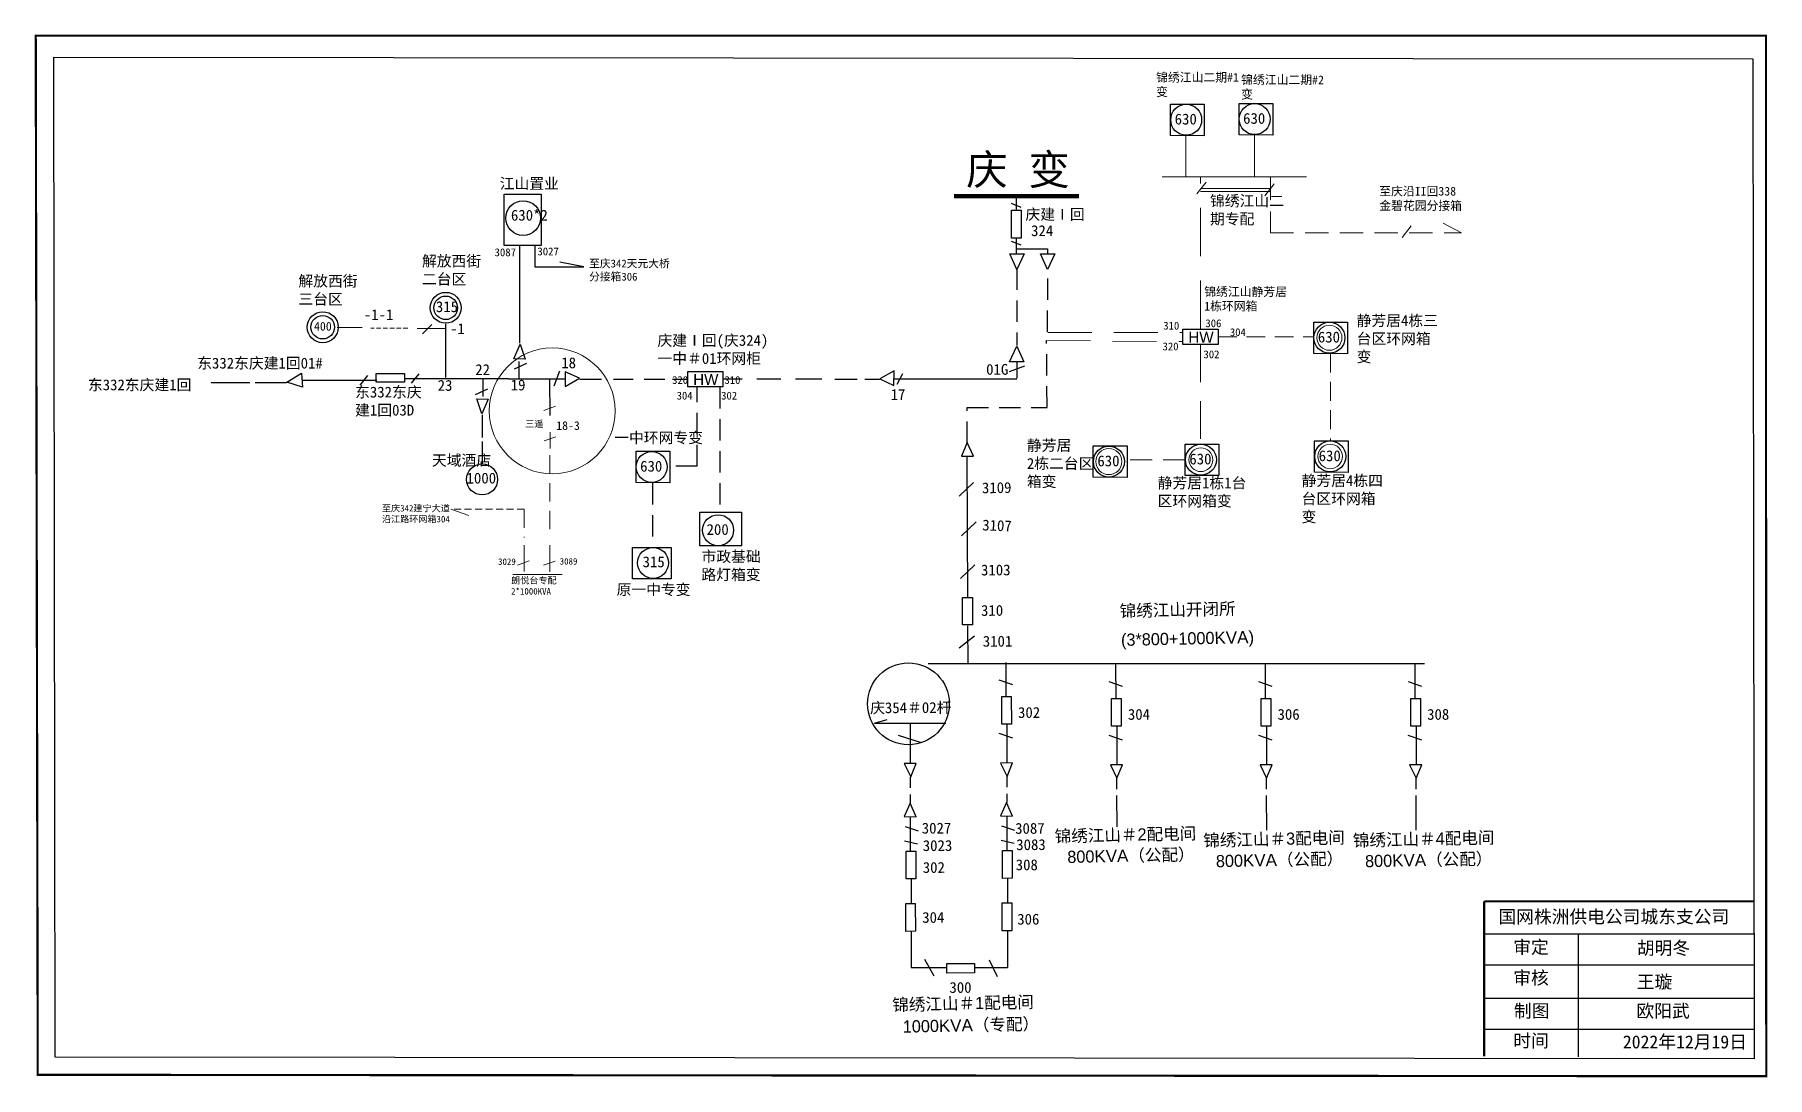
# Model space of a CAD drawing. Extents: x -1 to 399, y -1 to 240.
import ezdxf

# ---------------------------------------------------------------- set-up
doc = ezdxf.new("R2010")
doc.units = 0
doc.header["$LTSCALE"] = 0.774411
doc.linetypes.add('ACAD_ISO02W100', pattern=[15, 12, -3])
doc.linetypes.add('DASHED2', pattern=[9.525, 6.35, -3.175])
doc.layers.get('0').update_dxf_attribs({"linetype": 'CONTINUOUS'})
doc.layers.add('Layer2', color=1, linetype='CONTINUOUS')
doc.styles.add('SimSun_txtstyle_2.50_0_0', font='', dxfattribs={"height": 2.5})
doc.styles.get("Standard").update_dxf_attribs({"font": '', "height": 2.5})
doc.styles.add('仿宋_txtstyle_1.50_0_0', font='simsun.ttc', dxfattribs={"height": 1.5})
doc.styles.add('仿宋_txtstyle_3.00_0_0', font='simsun.ttc', dxfattribs={"height": 3})
doc.styles.add('字体', font='simkai_0.ttf', dxfattribs={"height": 2.5})
doc.styles.add('宋体_txtstyle_1.50_0_0', font='SIMSUN.TTC', dxfattribs={"height": 1.5})
doc.styles.add('宋体_txtstyle_150.00_0_0150', font='SIMSUN.TTC', dxfattribs={"height": 150})
doc.styles.add('楷体_GB2312_txtstyle_2.00_0_0', font='simkai_0.ttf', dxfattribs={"height": 2})
doc.styles.add('楷体_GB2312_txtstyle_2.50_0_0', font='simkai_0.ttf', dxfattribs={"height": 2.5})
doc.styles.add('楷体_GB2312_txtstyle_3.00_0_0', font='simkai_0.ttf', dxfattribs={"height": 3})
doc.styles.get('SimSun_txtstyle_2.50_0_0').set_extended_font_data('SimSun')
doc.styles.get('Standard').set_extended_font_data('SimSun')

msp = doc.modelspace()

# ---------------------------------------------------------------- linework, layer by layer
at = {"color": 7, "linetype": 'Continuous', "lineweight": 0, "ltscale": 2.108386}
for p, q in [((264.49, 207.01), (264.49, 216.5)), ((280.3, 207.01), (280.3, 216.71)), ((259.01, 207.01), (292.27, 207.01))]:
    msp.add_line(p, q, dxfattribs=at)
at = {"color": 7, "linetype": 'Continuous', "lineweight": 0, "ltscale": 0.797185}
for p, q in [((269.15, 205.76), (267, 203.05)), ((267.86, 204.32), (283.99, 204.32)), ((284.81, 205.36), (282.66, 202.65)), ((267.86, 203.6), (283.99, 203.6))]:
    msp.add_line(p, q, dxfattribs=at)
at = {"color": 7, "linetype": 'DASHED2', "lineweight": 0, "ltscale": 2.277057}
msp.add_line((267.86, 171.88), (267.86, 207.03), dxfattribs=at)
at = {"color": 7, "linetype": 'DASHED2', "lineweight": 0, "ltscale": 1.084561}
for p, q in [((283.99, 207.01), (283.99, 194.06)), ((283.99, 194.06), (328.02, 194.06))]:
    msp.add_line(p, q, dxfattribs=at)
at = {"linetype": 'Continuous'}
for p, q in [((226.51, 199.95), (224.29, 200.81)), ((226.51, 191.21), (224.29, 192.08)), ((110.96, 168.64), (110.96, 191.14)), ((114.38, 191.26), (114.38, 186.23)), ((223.92, 189.23), (227.2, 189.24)), ((225.51, 185.65), (223.92, 189.23)), ((227.2, 189.24), (225.51, 185.65)), ((230.96, 189.23), (234.25, 189.24)), ((232.55, 185.65), (230.96, 189.23)), ((234.25, 189.24), (232.55, 185.65)), ((114.38, 186.23), (125.67, 186.23)), ((125.67, 186.23), (120.18, 187.3)), ((93.88, 160.77), (93.88, 173.11)), ((109.53, 165.05), (111, 168.41)), ((111, 168.41), (112.14, 164.93)), ((223.85, 164.36), (225.54, 167.94)), ((225.54, 167.94), (227.13, 164.36)), ((112.14, 164.93), (109.53, 165.05)), ((112.45, 163.98), (109.6, 162.64)), ((110.76, 160.46), (110.76, 164.45)), ((227.13, 164.36), (223.85, 164.36)), ((57.2, 159.64), (60.63, 161.77)), ((60.63, 161.77), (60.82, 158.49)), ((74.11, 159), (75.86, 161.18)), ((108.36, 160.46), (84.39, 160.46)), ((85.97, 159.42), (87.71, 161.6)), ((102.43, 160.32), (102.43, 156.33)), ((117.81, 160.3), (117.84, 151.95)), ((120.08, 162.17), (118.77, 158.77)), ((121.39, 162.04), (121.39, 158.64)), ((124.67, 160.6), (121.39, 162.04)), ((121.39, 158.64), (124.67, 160.6)), ((124.79, 160.35), (129.76, 160.35)), ((132.51, 160.35), (137.07, 160.35)), ((139.58, 160.35), (144.38, 160.35)), ((146.17, 160.35), (149.54, 160.35)), ((162.23, 160.38), (157.76, 160.38)), ((171.09, 160.38), (165.58, 160.38)), ((180.56, 160.38), (174.45, 160.38)), ((183.55, 160.39), (188.71, 160.39)), ((190.5, 160.39), (193.86, 160.39)), ((197.26, 162.29), (193.93, 160.42)), ((193.93, 160.42), (197.17, 158.89)), ((197.17, 158.89), (197.26, 162.29)), ((197.31, 160.41), (225.51, 160.41)), ((199.15, 161.55), (197.82, 159.14)), ((223.84, 162.14), (227.39, 163.42)), ((48.69, 159.54), (39.77, 159.54)), ((57.17, 159.54), (49.95, 159.54)), ((60.82, 158.49), (57.2, 159.64)), ((100.74, 156.8), (103.58, 158.14)), ((101.05, 155.85), (103.66, 155.73)), ((102.19, 152.36), (101.05, 155.85)), ((103.66, 155.73), (102.19, 152.36)), ((102.23, 152.13), (102.23, 146.9)), ((102.23, 145.97), (102.23, 140.89)), ((214.03, 145.72), (212.74, 142.61)), ((215.51, 142.62), (214.03, 145.72)), ((212.74, 142.61), (215.51, 142.62)), ((224.57, 89.91), (221.46, 90.98)), ((249.9, 89.48), (246.79, 90.55)), ((284.4, 89.48), (281.29, 90.55)), ((318.89, 89.48), (315.78, 90.55)), ((224.56, 77.59), (221.45, 78.66)), ((249.89, 77.16), (246.78, 78.23)), ((284.38, 77.16), (281.27, 78.23)), ((318.87, 77.16), (315.76, 78.23)), ((224.53, 71.92), (221.75, 71.87)), ((223.27, 68.8), (224.53, 71.92)), ((202.3, 71.78), (199.52, 71.73)), ((199.52, 71.73), (201.04, 68.66)), ((201.04, 68.66), (202.3, 71.78)), ((221.75, 71.87), (223.27, 68.8)), ((249.86, 71.49), (247.08, 71.44)), ((247.08, 71.44), (248.6, 68.37)), ((248.6, 68.37), (249.86, 71.49)), ((284.35, 71.49), (281.58, 71.44)), ((281.58, 71.44), (283.09, 68.37)), ((283.09, 68.37), (284.35, 71.49)), ((318.84, 71.49), (316.07, 71.44)), ((316.07, 71.44), (317.58, 68.37)), ((317.58, 68.37), (318.84, 71.49)), ((200.93, 62.63), (199.55, 59.56)), ((202.32, 59.49), (200.93, 62.63)), ((223.16, 62.77), (221.78, 59.71)), ((224.55, 59.64), (223.16, 62.77)), ((199.55, 59.56), (202.32, 59.49)), ((221.78, 59.71), (224.55, 59.64)), ((333.26, 32.49), (395.63, 32.49)), ((354.91, 32.48), (354.91, 4.15)), ((333.26, 25.38), (395.63, 25.38)), ((333.26, 17.63), (395.63, 17.63)), ((333.26, 10.53), (395.63, 10.53))]:
    msp.add_line(p, q, dxfattribs=at)
at = {"linetype": 'ByBlock'}
for p, q in [((225.42, 199.29), (225.42, 202.38)), ((225.42, 189.22), (225.42, 192.89))]:
    msp.add_line(p, q, dxfattribs=at)
at = {"color": 7, "linetype": 'Continuous', "lineweight": 0, "ltscale": 1.084561}
for p, q in [((328.02, 194.06), (323.79, 196.34)), ((316.42, 195.69), (314.36, 192.98))]:
    msp.add_line(p, q, dxfattribs=at)
at = {"color": 0, "linetype": 'Continuous'}
for p, q in [((225.41, 190.39), (232.55, 190.39)), ((232.55, 190.39), (232.55, 189.25)), ((214.02, 142.62), (214.15, 110.03)), ((215.54, 136.57), (212.18, 133.35)), ((216.14, 127.49), (212.78, 124.27)), ((215.86, 117.59), (212.5, 114.37)), ((215.76, 101.08), (212.24, 98.37)), ((214.17, 103.52), (214.2, 94.9)), ((205.05, 94.79), (319.51, 94.79)), ((222.94, 95.01), (222.97, 87.28)), ((248.27, 94.58), (248.3, 86.85)), ((282.76, 94.58), (282.79, 86.85)), ((317.25, 94.58), (317.28, 86.85)), ((192.68, 81.04), (195.63, 81.93)), ((192.68, 81.02), (209.13, 81.02)), ((200.96, 81.02), (200.96, 71.73)), ((223.23, 80.78), (223.23, 71.89)), ((248.56, 80.34), (248.56, 71.46)), ((283.06, 80.34), (283.06, 71.46)), ((317.55, 80.34), (317.55, 71.46)), ((198.16, 78.33), (203.2, 76.65)), ((200.95, 68.64), (200.95, 66.15)), ((223.18, 68.78), (223.18, 66.29)), ((248.51, 68.35), (248.51, 65.86)), ((283.01, 68.35), (283.01, 65.86)), ((317.5, 68.35), (317.5, 65.86)), ((200.95, 64.65), (200.95, 62.65)), ((223.18, 64.79), (223.18, 62.8)), ((248.51, 64.36), (248.53, 57.17)), ((283.01, 64.36), (283.03, 56.41)), ((317.5, 64.36), (317.52, 56.41)), ((199.75, 57.23), (202.74, 56.23)), ((200.94, 59.42), (200.94, 51.54)), ((221.98, 57.37), (224.97, 56.37)), ((223.17, 59.57), (223.17, 51.68)), ((199.65, 53.94), (202.64, 53.24)), ((221.88, 54.08), (224.87, 53.38)), ((201.14, 45.16), (201.14, 39.67)), ((223.37, 45.3), (223.37, 39.81)), ((201.14, 33.09), (201.14, 24.72)), ((223.37, 33.23), (223.37, 24.72)), ((201.14, 24.72), (209.38, 24.72)), ((204.19, 26.62), (206.39, 22.83)), ((215.77, 24.72), (223.37, 24.72)), ((219.17, 26.52), (220.96, 22.63))]:
    msp.add_line(p, q, dxfattribs=at)
at = {"linetype": 'DASHED2'}
for p, q in [((225.53, 185.86), (225.53, 168.13)), ((232.57, 171.29), (232.71, 185.66)), ((232.49, 153.8), (232.37, 169.23)), ((151.85, 140.29), (151.85, 158.62)), ((157.07, 158.53), (157.07, 129.66)), ((214.03, 145.7), (214.03, 153.8)), ((214.03, 153.8), (232.49, 153.8)), ((151.85, 140.29), (145.51, 140.29)), ((141.49, 136.39), (141.49, 121.67))]:
    msp.add_line(p, q, dxfattribs=at)
at = {"color": 7, "linetype": 'Continuous', "lineweight": 0, "ltscale": 0.36808}
msp.add_line((74.59, 172.25), (68.83, 172.25), dxfattribs=at)
at = {"color": 7, "linetype": 'DASHED2', "lineweight": 0, "ltscale": 0.210275}
msp.add_line((85.11, 172.11), (76.61, 172.11), dxfattribs=at)
at = {"color": 7, "linetype": 'Continuous', "lineweight": 0, "ltscale": 0.514938}
for p, q in [((93.88, 172.02), (87.26, 172.02)), ((90.66, 172.99), (88.49, 170.83))]:
    msp.add_line(p, q, dxfattribs=at)
at = {"color": 7, "linetype": 'DASHED2', "lineweight": 0, "ltscale": 2.064246}
for p, q in [((232.37, 169.23), (263.74, 169.03)), ((232.64, 171.09), (263.88, 171.09))]:
    msp.add_line(p, q, dxfattribs=at)
at = {"color": 7, "linetype": 'DASHED2', "lineweight": 0, "ltscale": 1.769758}
msp.add_line((267.86, 168.36), (267.86, 145.43), dxfattribs=at)
at = {"color": 7, "linetype": 'DASHED2', "lineweight": 0, "ltscale": 0.88532}
for p, q in [((271.91, 170.12), (293.96, 170.12)), ((297.86, 166.25), (297.86, 146.22))]:
    msp.add_line(p, q, dxfattribs=at)
for p, q in [((225.53, 164.38), (225.53, 160.58)), ((60.83, 160.15), (77.99, 160.14)), ((108.36, 160.46), (121.39, 160.4))]:
    msp.add_line(p, q)
at = {"color": 7, "linetype": 'Continuous', "lineweight": 0, "ltscale": 0.254833}
for p, q in [((119.19, 154.1), (116.49, 153.16)), ((117.91, 148.1), (117.91, 144.36)), ((119.24, 147.07), (116.54, 146.13)), ((113.11, 118.45), (110.41, 117.51)), ((119.1, 118.4), (116.4, 117.46))]:
    msp.add_line(p, q, dxfattribs=at)
at = {"color": 7, "linetype": 'DASHED2', "lineweight": 0, "ltscale": 0.867175}
for p, q in [((117.89, 142.8), (117.89, 123.79)), ((111.91, 130.38), (111.9, 123.84))]:
    msp.add_line(p, q, dxfattribs=at)
at = {"color": 7, "linetype": 'DASHED2', "lineweight": 0, "ltscale": 1.032637}
msp.add_line((264.35, 141.78), (250.86, 141.78), dxfattribs=at)
at = {"color": 7, "linetype": 'DASHED2', "lineweight": 0, "ltscale": 0.32788}
msp.add_line((111.91, 130.38), (95.05, 130.38), dxfattribs=at)
at = {"color": 7, "linetype": 'Continuous', "lineweight": 0, "ltscale": 0.32788}
msp.add_line((95.05, 130.38), (99.15, 128.9), dxfattribs=at)
at = {"color": 7, "linetype": 'DASHED2', "lineweight": 0, "ltscale": 1.239104}
for p, q in [((111.9, 122.11), (111.9, 115.4)), ((117.89, 122.06), (117.89, 115.35))]:
    msp.add_line(p, q, dxfattribs=at)
at = {"color": 7, "linetype": 'Continuous', "lineweight": 0, "ltscale": 0.688391}
msp.add_line((109.34, 115.36), (120.72, 115.36), dxfattribs=at)
at = {"linetype": 'Continuous', "const_width": 0.5}
msp.add_lwpolyline([(-0.66, 239.52), (398.2, 239.52), (398.28, -0.33), (-0.2, 0)], close=True, dxfattribs=at)
at = {"linetype": 'Continuous'}
for points in [[(3.51, 234.58), (395.17, 234.21), (395.47, 3.68), (3.84, 4.04)], [(107.29, 202.97), (115.88, 202.97), (115.88, 191.19), (107.29, 191.19)], [(263.8, 171.88), (271.91, 171.88), (271.91, 168.36), (263.8, 168.36)], [(84.32, 159.63), (77.78, 159.63), (77.78, 161.66), (84.32, 161.66)], [(149.64, 162.14), (157.75, 162.14), (157.75, 158.62), (149.64, 158.62)]]:
    msp.add_lwpolyline(points, close=True, dxfattribs=at)
at = {"color": 0, "linetype": 'Continuous'}
for points in [[(260.96, 223.74), (268.73, 223.74), (268.73, 216.47), (260.96, 216.53)], [(276.75, 223.9), (284.51, 223.9), (284.51, 216.63), (276.75, 216.69)], [(293.98, 173.49), (301.74, 173.49), (301.74, 166.23), (293.98, 166.28)], [(243.14, 144.95), (250.91, 144.95), (250.91, 137.69), (243.14, 137.74)], [(264.35, 145.39), (272.11, 145.39), (272.11, 138.12), (264.35, 138.18)], [(294.16, 146.13), (301.92, 146.14), (301.92, 138.87), (294.16, 138.93)], [(137.75, 143.72), (145.51, 143.72), (145.51, 136.45), (137.75, 136.51)], [(152.47, 129.66), (162.05, 129.66), (162.05, 121.94), (152.47, 121.94)], [(136.88, 121.58), (145.82, 121.58), (145.82, 114.32), (136.88, 114.32)], [(213.02, 110.01), (215.3, 110.01), (215.3, 103.72), (213.02, 103.72)]]:
    msp.add_lwpolyline(points, close=True, dxfattribs=at)
at = {"linetype": 'Continuous'}
for points, const_width in [([(239.87, 202.54), (211.04, 202.51)], 1), ([(333.23, 39.99), (333.23, 4.26)], 0.5), ([(333.26, 39.99), (395.63, 39.99)], 0.5)]:
    msp.add_lwpolyline(points, dxfattribs=dict(at, const_width=const_width))
at = {"linetype": 'ACAD_ISO02W100'}
for points in [[(226.52, 192.89), (224.31, 192.89), (224.31, 199.29), (226.52, 199.29)], [(222.02, 87.19), (224.23, 87.2), (224.25, 80.8), (222.04, 80.79)], [(247.35, 86.76), (249.56, 86.77), (249.58, 80.37), (247.37, 80.36)], [(281.84, 86.76), (284.05, 86.77), (284.08, 80.37), (281.87, 80.36)], [(316.33, 86.76), (318.54, 86.77), (318.57, 80.37), (316.36, 80.36)], [(199.99, 51.54), (202.2, 51.55), (202.22, 45.15), (200.01, 45.14)], [(222.22, 51.68), (224.42, 51.69), (224.45, 45.29), (222.24, 45.28)], [(199.89, 39.47), (202.1, 39.47), (202.12, 33.08), (199.91, 33.07)], [(222.12, 39.61), (224.33, 39.62), (224.35, 33.22), (222.14, 33.21)], [(215.77, 25.68), (215.77, 23.47), (209.38, 23.45), (209.37, 25.66)]]:
    msp.add_lwpolyline(points, close=True, dxfattribs=at)
at = {"color": 0, "linetype": 'Continuous'}
for centre in [(264.55, 220.14), (280.34, 220.3), (297.57, 169.9), (246.73, 141.36), (267.94, 141.79), (297.75, 142.54), (141.34, 140.12), (156.65, 125.54), (141.65, 117.99)]:
    msp.add_circle(centre, 3.57, dxfattribs=at)
msp.add_circle((111.69, 197.5), 4)
at = {"linetype": 'Continuous'}
for centre, radius in [((93.85, 176.8), 3.57), ((65.5, 172.33), 3.57), ((93.85, 176.8), 2.71), ((65.5, 172.33), 2.71), ((102.25, 137.24), 3.57)]:
    msp.add_circle(centre, radius, dxfattribs=at)
at = {"color": 7, "linetype": 'Continuous', "lineweight": 0, "ltscale": 0.797185}
for centre, radius in [((297.57, 169.9), 2.89), ((246.73, 141.36), 3.01), ((267.94, 141.79), 2.74), ((297.75, 142.54), 2.82)]:
    msp.add_circle(centre, radius, dxfattribs=at)
at = {"color": 12, "linetype": 'Continuous', "lineweight": 0, "ltscale": 0.780846, "true_color": 0xc00000}
msp.add_circle((118.41, 153.03), 14.51, dxfattribs=at)
at = {"color": 1, "linetype": 'Continuous'}
msp.add_circle((200.53, 85.52), 9.42, dxfattribs=at)

# ---------------------------------------------------------------- texts
at = {"color": 0}
for s, p in [('630', (261.9, 219.06)), ('630', (277.68, 219.22)), ('630', (294.91, 168.81)), ('630', (295.09, 141.45)), ('630', (138.68, 139.04)), ('630', (244.08, 140.27)), ('630', (265.28, 140.71)), ('200', (153.99, 124.46)), ('315', (139.24, 117))]:
    msp.add_text(s, height=2.5, dxfattribs=at).set_placement(p)
for s, height, p in [('630*2', 2.5, (108.89, 196.9)), ('3087', 1.818, (105.11, 188.69)), ('3027', 1.818, (114.99, 188.89)), ('-1-1', 2.5, (74.98, 173.97)), ('315', 2.5, (91.59, 175.81)), ('400', 2, (63.49, 171.54)), ('-1', 2.5, (94.86, 170.74)), ('22', 2.5, (100.66, 161.31)), ('18', 2.5, (120.49, 162.88)), ('23', 2.5, (92, 157.67)), ('19', 2.5, (108.83, 157.76)), ('18-3', 2, (119.33, 148.65)), ('1000', 2.5, (98.66, 136.3))]:
    msp.add_text(s, height=height).set_placement(p)
at = {"attachment_point": 1}
for s, insert, char_height, width, style in [('锦绣江山二期#1变', (257.62, 230.92), 2, 20.3539, '楷体_GB2312_txtstyle_2.00_0_0'), ('锦绣江山二期#2变', (277.22, 230.35), 2, 20.3539, '楷体_GB2312_txtstyle_2.00_0_0'), ('至庆沿II回338金碧花园分接箱', (309.06, 204.68), 2, 20.3539, '楷体_GB2312_txtstyle_2.00_0_0'), ('锦绣江山二期专配', (270.05, 202.71), 2.5, 20.3539, '楷体_GB2312_txtstyle_2.50_0_0'), ('锦绣江山静芳居1栋环网箱', (268.71, 181.51), 2, 20.3539, '楷体_GB2312_txtstyle_2.00_0_0'), ('静芳居4栋三台区环网箱变', (303.85, 175.11), 2.5, 20.3539, '楷体_GB2312_txtstyle_2.50_0_0'), ('东332东庆建1回01#', (36.56, 165.3), 2.5, 31.5803, '字体'), ('东332东庆建1回', (11.37, 160.3), 2.5, 31.5803, '字体'), ('东332东庆建1回03D', (72.96, 158.63), 2.5, 15.8742, '字体'), ('一中环网专变', (132.69, 148.13), 2.5, 20.3539, '字体'), ('静芳居^M^J2栋二台区^M^J箱变', (227.83, 146.35), 2.5, 20.3539, '楷体_GB2312_txtstyle_2.50_0_0'), ('静芳居1栋1台^M^J区环网箱变', (257.98, 137.69), 2.5, 20.3539, '楷体_GB2312_txtstyle_2.50_0_0'), ('静芳居4栋四台区环网箱变', (291.16, 138.23), 2.5, 20.3539, '楷体_GB2312_txtstyle_2.50_0_0'), ('市政基础路灯箱变', (152.81, 120.73), 2.5, 16.4292, '字体'), ('原一中专变', (133.24, 113.11), 2.5, 20.8692, '字体')]:
    msp.add_mtext(s, dxfattribs=dict(at, insert=insert, char_height=char_height, width=width, style=style))
at = {"linetype": 'Continuous', "attachment_point": 1}
for s, insert, char_height, width, style in [('庆 变', (213.85, 212.17), 7, 27.4955, '字体'), ('国网株洲供电公司城东支公司', (336.54, 37.96), 3, 82.0179, '仿宋_txtstyle_3.00_0_0'), ('审定', (339.96, 30.93), 3, 23.4615, '字体'), ('胡明冬', (368.45, 30.73), 3, 29.9528, '仿宋_txtstyle_3.00_0_0'), ('审核', (339.96, 23.86), 3, 23.4615, '字体'), ('王璇', (368.44, 22.94), 3, 33.0539, '仿宋_txtstyle_3.00_0_0'), ('制图', (340.12, 16.24), 3, 23.4615, '字体'), ('欧阳武', (368.36, 16.24), 3, 23.4615, '仿宋_txtstyle_3.00_0_0'), ('时间', (339.96, 9.36), 3, 23.4615, '字体'), ('2022年12月19日', (365.22, 9.09), 3, 28.4775, '楷体_GB2312_txtstyle_3.00_0_0')]:
    msp.add_mtext(s, dxfattribs=dict(at, insert=insert, char_height=char_height, width=width, style=style))
at = {"color": 7, "linetype": 'Continuous', "char_height": 2.5, "attachment_point": 1}
for s, insert, width, style in [('江山置业', (106.3, 206.7), 25.5509, '字体'), ('解放西街二台区', (88.38, 188.84), 14.5156, '字体'), ('解放西街三台区', (59.89, 184.23), 14.5156, '楷体_GB2312_txtstyle_2.50_0_0'), ('{\\C256;庆建Ⅰ回}(庆324){\\f\uffbfﾬￌﾣﾤ_GB2312|b0|i0|c134|p32;一中}＃01环网柜', (142.67, 170.54), 26.4848, '字体'), ('天域酒店', (90.68, 142.9), 14.5156, '字体')]:
    msp.add_mtext(s, dxfattribs=dict(at, insert=insert, width=width, style=style))
at = {"color": 0, "linetype": 'Continuous', "insert": (227.5, 199.6), "char_height": 2.5, "width": 14.4304, "attachment_point": 1, "style": '字体'}
msp.add_mtext('庆建Ⅰ回', dxfattribs=at)
at = {"color": 0, "linetype": 'Continuous', "insert": (228.8, 195.83), "char_height": 2.5, "width": 5.6554, "attachment_point": 1}
msp.add_mtext('324', dxfattribs=at)
at = {"attachment_point": 1}
for s, insert, char_height, width in [('至庆342天元大桥\\P分接箱306', (126.91, 187.92), 1.818, 25.5509), ('01G', (218.44, 163.86), 2.5, 6.9807), ('17', (196.42, 158.06), 2.5, 6.9807)]:
    msp.add_mtext(s, dxfattribs=dict(at, insert=insert, char_height=char_height, width=width))
at = {"color": 2, "linetype": 'Continuous', "lineweight": 0, "ltscale": 0.780846, "true_color": 0xffff00, "char_height": 1.5, "attachment_point": 1}
for s, insert, style in [('三遥', (112.18, 150.79), '仿宋_txtstyle_1.50_0_0'), ('至庆342建宁大道^M^J沿江路环网箱304', (79.14, 131.35), '宋体_txtstyle_1.50_0_0')]:
    msp.add_mtext(s, dxfattribs=dict(at, insert=insert, style=style))
at = {"linetype": 'Continuous', "attachment_point": 1}
for s, insert, char_height, width, rotation in [('3109', (217.45, 136.54), 2.5, 5.6554, 0.8249), ('3107', (217.59, 128), 2.5, 5.6554, 357.905), ('3103', (217.25, 117.61), 2.5, 5.6554, 0.234), ('310', (217.25, 108.29), 2.5, 5.6554, 0.234), ('{\\f\uffbfﾬￌﾣﾤ_GB2312|b0|i0|c134|p49;锦绣江山开闭所}', (249.19, 108.32), 2.8, 56.7077, 1.2485), ('3101', (217.66, 101.19), 2.5, 5.6554, 0.234), ('{\\f\uffbfﾬￌﾣﾤ_GB2312|b0|i0|c134|p49;(3*800+1000\\fArial|b0|i0|c0|p32;KVA)}', (249.5, 101.66), 2.8, 56.7077, 1.2485), ('庆354＃02杆', (191.69, 85.85), 2.5, 31.1146, 0.234), ('302', (225.78, 84.76), 2.5, 5.6554, 0.234), ('304', (251.11, 84.33), 2.5, 5.6554, 0.234), ('306', (285.61, 84.33), 2.5, 5.6554, 0.234), ('308', (320.09, 84.33), 2.5, 5.6554, 0.234), ('3027', (203.59, 58.1), 2.5, 5.6554, 0.234), ('3087', (225.12, 58.05), 2.5, 5.6554, 0.234), ('{\\f\uffbfﾬￌﾣﾤ_GB2312|b0|i0|c134|p49;锦绣江山＃2配电间}', (234.21, 56.38), 2.8, 56.7077, 1.2485), ('{\\f\uffbfﾬￌﾣﾤ_GB2312|b0|i0|c134|p49;锦绣江山＃3配电间}', (268.46, 55.41), 2.8, 56.7077, 1.2485), ('{\\f\uffbfﾬￌﾣﾤ_GB2312|b0|i0|c134|p49;锦绣江山＃4配电间}', (302.95, 55.41), 2.8, 56.7077, 1.2485), ('3023', (203.82, 54.08), 2.5, 5.6554, 0.234), ('3083', (225.37, 54.29), 2.5, 5.6554, 0.234), ('{\\f\uffbfﾬￌﾣﾤ_GB2312|b0|i0|c134|p49;800\\fArial|b0|i0|c0|p32;KVA\\f\uffbfﾬￌﾣﾤ_GB2312|b0|i0|c134|p32;（公配）}', (237.12, 51.62), 2.8, 56.7077, 1.2485), ('302', (203.82, 49.04), 2.5, 5.6554, 0.234), ('308', (225.25, 49.65), 2.5, 5.6554, 0.234), ('{\\f\uffbfﾬￌﾣﾤ_GB2312|b0|i0|c134|p49;800\\fArial|b0|i0|c0|p32;KVA\\f\uffbfﾬￌﾣﾤ_GB2312|b0|i0|c134|p32;（公配）}', (271.37, 50.64), 2.8, 56.7077, 1.2485), ('{\\f\uffbfﾬￌﾣﾤ_GB2312|b0|i0|c134|p49;800\\fArial|b0|i0|c0|p32;KVA\\f\uffbfﾬￌﾣﾤ_GB2312|b0|i0|c134|p32;（公配）}', (305.76, 50.64), 2.8, 56.7077, 1.2485), ('304', (203.7, 37.52), 2.5, 5.6554, 0.234), ('306', (225.6, 37.12), 2.5, 5.6554, 0.234), ('300', (209.97, 21.38), 2.5, 5.6554, 0.234), ('{\\f\uffbfﾬￌﾣﾤ_GB2312|b0|i0|c134|p49;锦绣江山＃1配电间}', (196.77, 17.52), 2.8, 56.7077, 1.2485), ('{\\f\uffbfﾬￌﾣﾤ_GB2312|b0|i0|c134|p49;1000\\fArial|b0|i0|c0|p32;KVA\\f\uffbfﾬￌﾣﾤ_GB2312|b0|i0|c134|p32;（专配）}', (199.19, 12.51), 2.8, 56.7077, 1.2485)]:
    msp.add_mtext(s, dxfattribs=dict(at, insert=insert, char_height=char_height, width=width, rotation=rotation))
at = {"color": 7, "linetype": 'Continuous', "lineweight": 0, "ltscale": 0.780846, "char_height": 1.5, "attachment_point": 1}
for s, insert, style in [('3029', (105.92, 119.04), '宋体_txtstyle_1.50_0_0'), ('3089', (120.13, 119.11), '宋体_txtstyle_150.00_0_0150'), ('朗悦台专配^M^J2*1000KVA', (108.93, 114.71), '宋体_txtstyle_1.50_0_0')]:
    msp.add_mtext(s, dxfattribs=dict(at, insert=insert, style=style))
at = {"layer": 'Layer2', "color": 7, "linetype": 'Continuous', "char_height": 2.5, "width": 19.8095, "attachment_point": 1, "style": 'SimSun_txtstyle_2.50_0_0'}
for s, insert in [('{\\fKaiTi_GB2312|b0|i0|c134|p49;\\H0.72x;310}', (259.28, 173.58)), ('{\\fKaiTi_GB2312|b0|i0|c134|p49;\\H0.72x;306}', (268.99, 174.14)), ('{\\fKaiTi_GB2312|b0|i0|c134|p49;\\H0.72x;304}', (274.63, 172.08)), ('{\\fKaiTi_GB2312|b0|i0|c134|p49;\\H0.72x;320}', (259.11, 168.8)), ('{\\fKaiTi_GB2312|b0|i0|c134|p49;\\H0.72x;302}', (268.55, 166.98))]:
    msp.add_mtext(s, dxfattribs=dict(at, insert=insert))
at = {"layer": 'Layer2', "color": 7, "linetype": 'Continuous', "char_height": 2.5, "width": 19.8095, "attachment_point": 1}
for s, insert in [('{\\fArial|b0|i0|c0|p32;HW}', (265.06, 171.29)), ('{\\fKaiTi_GB2312|b0|i0|c134|p49;\\H0.72x;320}', (146.05, 161.06)), ('{\\fArial|b0|i0|c0|p32;HW}', (150.9, 161.54)), ('{\\fKaiTi_GB2312|b0|i0|c134|p49;\\H0.72x;310}', (158.12, 161.06)), ('{\\fKaiTi_GB2312|b0|i0|c134|p49;\\H0.72x;304}', (147.09, 157.45)), ('{\\fKaiTi_GB2312|b0|i0|c134|p49;\\H0.72x;302}', (157.35, 157.46))]:
    msp.add_mtext(s, dxfattribs=dict(at, insert=insert))

doc.saveas('drawing.dxf')
